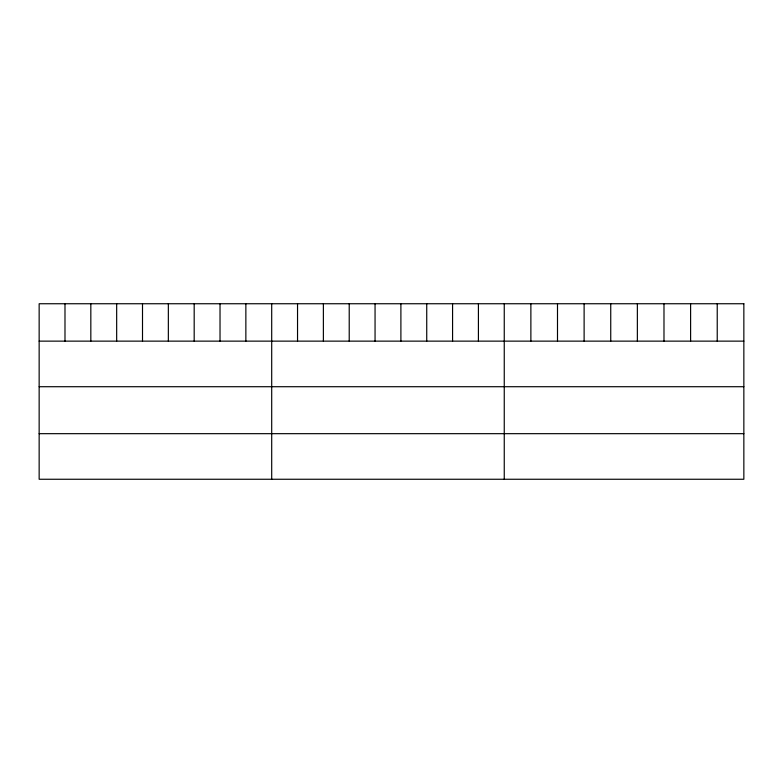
<?xml version="1.0" encoding="UTF-8"?>
<svg xmlns="http://www.w3.org/2000/svg" width="783" height="783" viewBox="0 0 783 783"><rect width="100%" height="100%" fill="white"/><g stroke="black" fill="none" stroke-linecap="round" stroke-linejoin="round"><path stroke-width="1.17" d="M39.15 341.134L743.85 341.134M39.15 386.714L743.85 386.714M39.15 433.674L743.85 433.674M717.228 303.745L717.228 341.134M690.606 303.745L690.606 341.134M663.984 303.745L663.984 341.134M637.362 303.745L637.362 341.134M610.74 303.745L610.74 341.134M584.118 303.745L584.118 341.134M557.496 303.745L557.496 341.134M530.874 303.745L530.874 341.134M504.252 303.745L504.252 479.255M478.413 303.745L478.413 341.134M452.574 303.745L452.574 341.134M426.735 303.745L426.735 341.134M400.896 303.745L400.896 341.134M375.057 303.745L375.057 341.134M349.218 303.745L349.218 341.134M323.379 303.745L323.379 341.134M297.54 303.745L297.54 341.134M271.701 303.745L271.701 479.255M245.862 303.745L245.862 341.134M220.023 303.745L220.023 341.134M194.184 303.745L194.184 341.134M168.345 303.745L168.345 341.134M142.506 303.745L142.506 341.134M116.667 303.745L116.667 341.134M90.828 303.745L90.828 341.134M64.989 303.745L64.989 341.134M743.85 303.745L39.15 303.745L39.15 479.255L743.85 479.255L743.85 303.745"/></g></svg>
